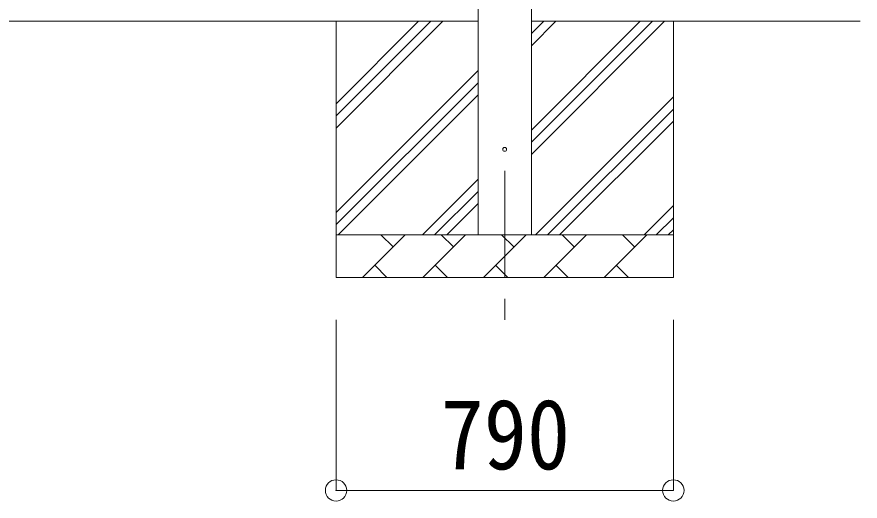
# Model space of a CAD drawing. Units: millimetres at full size, sheet at 1:50; details may follow other scales. Extents: x -14053 to 14053, y -9700 to 9700.
# Drawn here: x -3774 to -1799, y -5465 to -4331 of the extents above; entities that cross this region are included whole.
import ezdxf
from ezdxf.enums import TextEntityAlignment as Align

# ---------------------------------------------------------------- set-up
doc = ezdxf.new("R2010")
doc.units = ezdxf.units.MM
doc.header["$LTSCALE"] = 50
doc.header["$PDMODE"] = 32
doc.header["$PDSIZE"] = 50
doc.linetypes.add('CHAIN1', pattern=[8, 5, -1, 1, -1])
for name, color, linetype, lineweight in [('0-1_Defpoints', 7, 'CHAIN1', 9), ('0-2_TEXT1', 4, 'Continuous', 9), ('0-3_SHAPE', 7, 'Continuous', 9), ('0-8_TABLE1', 6, 'Continuous', 9)]:
    doc.layers.add(name, color=color, linetype=linetype, lineweight=lineweight)
doc.styles.add('ＭＳ ゴシック', font='')
doc.styles.get('ＭＳ ゴシック').set_extended_font_data('MS Gothic')

msp = doc.modelspace()

# ---------------------------------------------------------------- linework, layer by layer
at = {"layer": '0-1_Defpoints'}
msp.add_line((-2631.16, -4691.27), (-2631.16, -5040.27), dxfattribs=at)
at = {"layer": '0-2_TEXT1'}
for p, q in [((-2693.66, -4841.27), (-2693.66, -1841.27)), ((-2568.66, -1841.27), (-2568.66, -4841.27))]:
    msp.add_line(p, q, dxfattribs=at)
msp.add_circle((-2631.16, -4641.27), 4.5, dxfattribs=at)
at = {"layer": '0-3_SHAPE'}
for p, q in [((-2693.66, -4341.27), (-7241.66, -4341.27)), ((-3026.16, -4341.27), (-3026.16, -4941.27)), ((-3026.16, -4534.76), (-2832.68, -4341.27)), ((-3026.16, -4563.04), (-2804.39, -4341.27)), ((-3026.16, -4591.33), (-2776.11, -4341.27)), ((-2568.66, -4341.27), (-1798.66, -4341.27)), ((-2568.66, -4370.1), (-2539.84, -4341.27)), ((-2568.66, -4398.38), (-2511.55, -4341.27)), ((-2568.66, -4652.94), (-2256.99, -4341.27)), ((-2568.66, -4596.37), (-2313.56, -4341.27)), ((-2568.66, -4624.66), (-2285.28, -4341.27)), ((-2236.16, -4341.27), (-2236.16, -4941.27)), ((-3026.16, -4789.31), (-2693.66, -4456.81)), ((-3026.16, -4817.6), (-2693.66, -4485.1)), ((-3021.55, -4841.27), (-2693.66, -4513.38)), ((-2559, -4841.27), (-2236.16, -4518.43)), ((-2530.72, -4841.27), (-2236.16, -4546.72)), ((-2502.44, -4841.27), (-2236.16, -4575)), ((-2823.56, -4841.27), (-2693.66, -4711.37)), ((-2795.28, -4841.27), (-2693.66, -4739.66)), ((-2766.99, -4841.27), (-2693.66, -4767.94)), ((-2304.45, -4841.27), (-2236.16, -4772.99)), ((-2276.16, -4841.27), (-2236.16, -4801.27)), ((-2247.88, -4841.27), (-2236.16, -4829.56)), ((-3026.16, -4841.27), (-2236.16, -4841.27)), ((-2964, -4941.27), (-2864, -4841.27)), ((-2892.56, -4869.83), (-2921.11, -4841.27)), ((-2822.58, -4941.27), (-2722.58, -4841.27)), ((-2751.14, -4869.83), (-2779.69, -4841.27)), ((-2681.16, -4941.27), (-2581.16, -4841.27)), ((-2609.71, -4869.83), (-2638.27, -4841.27)), ((-2539.74, -4941.27), (-2439.74, -4841.27)), ((-2468.29, -4869.83), (-2496.85, -4841.27)), ((-2398.32, -4941.27), (-2298.32, -4841.27)), ((-2326.87, -4869.83), (-2355.43, -4841.27)), ((-2935.45, -4912.72), (-2906.9, -4941.27)), ((-2794.03, -4912.72), (-2765.48, -4941.27)), ((-2652.61, -4912.72), (-2624.05, -4941.27)), ((-2511.19, -4912.72), (-2482.63, -4941.27)), ((-2369.77, -4912.72), (-2341.21, -4941.27)), ((-2236.16, -4941.27), (-3026.16, -4941.27))]:
    msp.add_line(p, q, dxfattribs=at)
at = {"layer": '0-8_TABLE1'}
for p, q in [((-3026.16, -5440.27), (-3026.16, -5040.27)), ((-2236.16, -5440.27), (-2236.16, -5040.27)), ((-3026.16, -5440.27), (-2236.16, -5440.27))]:
    msp.add_line(p, q, dxfattribs=at)
for p in [(-3026.16, -5440.27), (-2236.16, -5440.27)]:
    msp.add_point(p, dxfattribs=at)

# ---------------------------------------------------------------- texts
at = {"layer": '0-8_TABLE1', "color": 7, "style": 'ＭＳ ゴシック', "width": 0.9}
msp.add_text('790', height=165, dxfattribs=at).set_placement((-2781.16, -5440.27), align=Align.BOTTOM_LEFT)

doc.saveas('drawing.dxf')
